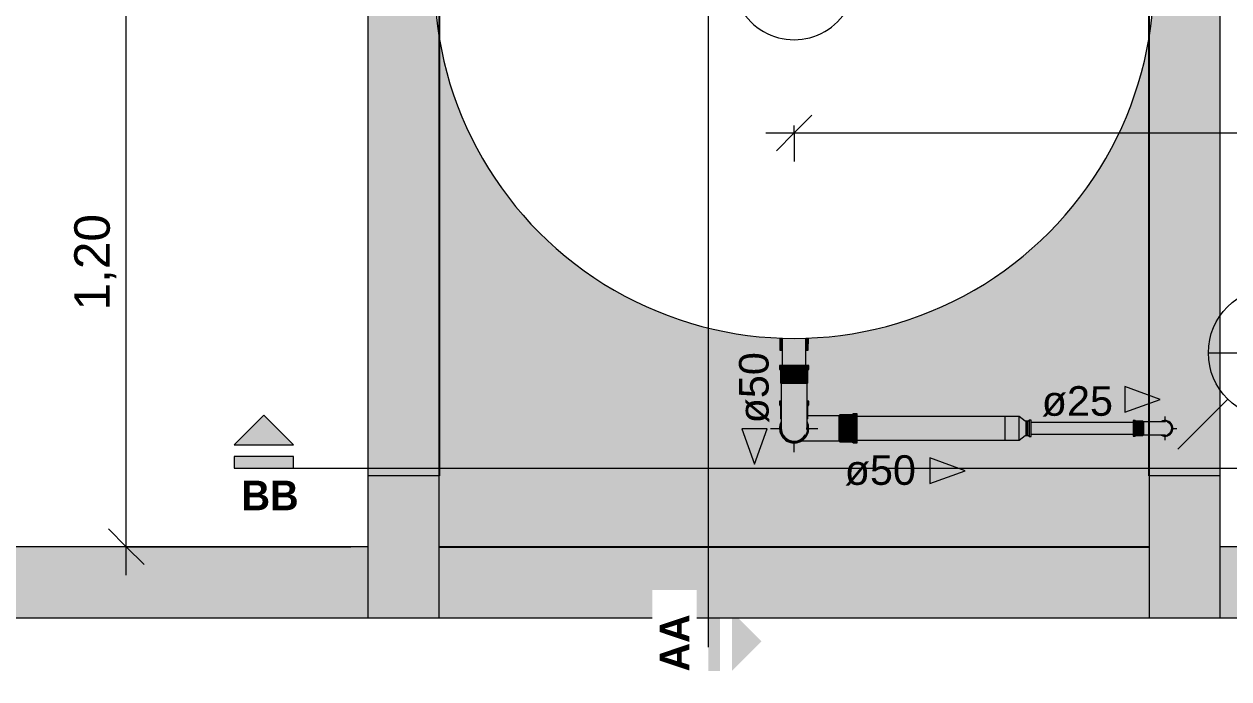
# Model space of a CAD drawing. Header units: metres. Extents: x 34 to 87, y -2.3 to 19.3.
# Drawn here: x 38.806 to 41.351, y -0.129 to 1.254 of the extents above; entities that cross this region are included whole.
import ezdxf

# ---------------------------------------------------------------- set-up
doc = ezdxf.new("R2010")
doc.units = ezdxf.units.M
for name, color, linetype, lineweight in [('A-ANNO-DIMS', 7, 'Continuous', 5), ('A-ANNO-DIMS-25', 7, 'Continuous', 5), ('A-ANNO-NOTE', 7, 'Continuous', 5), ('A-COLS', 7, 'Continuous', 5), ('G-ANNO-SYMB', 7, 'Continuous', 5), ('G-ANNO-TEXT', 7, 'Continuous', 5), ('P-PIPE', 7, 'Continuous', 5), ('P-PIPE-CNTR', 7, 'Continuous', 5), ('P-PIPE-IDEN', 7, 'Continuous', 5), ('P-SANR-FIXT', 7, 'Continuous', 5), ('S-BEAM', 7, 'Continuous', 5)]:
    doc.layers.add(name, color=color, linetype=linetype, lineweight=lineweight)
doc.layers.add('A-FLOR', color=7, linetype='Continuous', lineweight=9, true_color=0x007f00)
doc.styles.add('Arial', font='arial.ttf', dxfattribs={"height": 0.0625})
doc.styles.add('Arial_1', font='arial.ttf', dxfattribs={"height": 0.075})
doc.styles.add('Century Gothic_B', font='GOTHICB.TTF', dxfattribs={"height": 0.0625})
doc.dimstyles.new('Diagonal_-_2_mm_Arial_-_PRETO', dxfattribs={"dimscale": 0.3048, "dimtxt": 0.076519, "dimasz": 0.246063, "dimexe": 0.19685, "dimexo": 0.123031, "dimgap": 0.04101, "dimtad": 1, "dimrnd": 0.01, "dimzin": 0, "dimdsep": 46, "dimtxsty": 'Arial_1', "dimblk1": 'OBLIQUE', "dimblk2": 'OBLIQUE', "dimsah": 1, "dimcen": 0.09, "dimdle": 0.19685, "dimazin": 0, "dimtfac": 1, "dimtdec": 4, "dimtix": 1, "dimtmove": 0, "dimatfit": 3, "dimfxl": 1, "dimtvp": 1, "dimtolj": 1, "dimtzin": 0, "dimarcsym": 2})

# ---------------------------------------------------------------- blocks, each defined once
blk = doc.blocks.new('IFC_ifc-1-COBERTA 1')
at = {"layer": 'A-COLS', "true_color": 0x7f7f7f}
for points in [[(39.6826, 0), (39.6826, 0.3), (39.5326, 0.3), (39.5326, 0)], [(41.3326, 0), (41.3326, 0.3), (41.1826, 0.3), (41.1826, 0)]]:
    blk.add_hatch(color=8, dxfattribs=at).paths.add_polyline_path(points)
at = {"layer": 'A-FLOR', "true_color": 0x5d5d5d}
h = blk.add_hatch(color=251, dxfattribs=at)
h.paths.add_polyline_path([(39.6826, 0.15), (41.1826, 0.15), (41.1826, 0.386), (41.17, 0.386), (41.1691, 0.3851), (41.1541, 0.3851), (41.1527, 0.3838), (41.1487, 0.3838), (41.1487, 0.3875), (40.9331, 0.3874), (40.9331, 0.3829), (40.9291, 0.3829), (40.9271, 0.3849), (40.9207, 0.3849), (40.9078, 0.3748), (40.5655, 0.375), (40.5655, 0.3693), (40.558, 0.3697), (40.555, 0.3718), (40.5291, 0.3718), (40.5273, 0.3733), (40.4741, 0.3729), (40.4468, 0.3729), (40.4406, 0.3703), (40.4326, 0.3693), (40.4247, 0.3703), (40.4167, 0.3738), (40.4104, 0.3789), (40.4059, 0.3847), (40.4029, 0.392), (40.4019, 0.4), (40.4019, 0.4), (40.4031, 0.4085), (40.4055, 0.4142), (40.4055, 0.4193), (40.4044, 0.421), (40.4042, 0.4472), (40.4023, 0.4499), (40.4019, 0.4574), (40.4055, 0.4574), (40.4057, 0.495), (40.4044, 0.4964), (40.4042, 0.5227), (40.4023, 0.5253), (40.4019, 0.5328), (40.4076, 0.5328), (40.4076, 0.5651), (40.4027, 0.5651), (40.402, 0.591), (40.3849, 0.5915), (40.3374, 0.596), (40.2902, 0.6035), (40.2436, 0.6139), (40.1978, 0.6272), (40.1528, 0.6434), (40.109, 0.6623), (40.0665, 0.684), (40.0254, 0.7083), (39.9859, 0.7352), (39.9482, 0.7644), (39.9124, 0.796), (39.8786, 0.8297), (39.847, 0.8656), (39.8178, 0.9033), (39.7909, 0.9428), (39.7666, 0.9839), (39.745, 1.0264), (39.726, 1.0702), (39.7098, 1.1151), (39.6965, 1.161), (39.6861, 1.2076), (39.6826, 1.2295), (39.6826, 0.3)])
h.paths.add_polyline_path([(40.9495, 0.4125), (41.1487, 0.4128), (41.1487, 0.4165), (41.153, 0.4159), (41.1541, 0.4149), (41.1691, 0.4149), (41.1702, 0.4138), (41.1826, 0.414), (41.1826, 1.2295), (41.1792, 1.2076), (41.1687, 1.161), (41.1554, 1.1151), (41.1392, 1.0702), (41.1203, 1.0264), (41.0986, 0.9839), (41.0739, 0.9421), (41.0475, 0.9033), (41.0182, 0.8656), (40.9866, 0.8297), (40.9529, 0.796), (40.9171, 0.7644), (40.8758, 0.7327), (40.8398, 0.7083), (40.7987, 0.684), (40.7562, 0.6623), (40.7124, 0.6434), (40.6675, 0.6272), (40.6216, 0.6139), (40.575, 0.6035), (40.5279, 0.596), (40.4803, 0.5915), (40.463, 0.591), (40.4625, 0.5651), (40.4576, 0.5651), (40.4576, 0.5328), (40.4634, 0.5328), (40.4629, 0.5253), (40.4608, 0.5223), (40.4608, 0.4964), (40.4594, 0.4947), (40.4598, 0.4574), (40.4634, 0.4574), (40.4629, 0.4499), (40.4608, 0.4469), (40.4609, 0.4269), (40.4648, 0.4269), (40.4886, 0.4271), (40.5276, 0.427), (40.5291, 0.4282), (40.5553, 0.4285), (40.558, 0.4303), (40.5655, 0.4308), (40.5655, 0.425), (40.908, 0.425), (40.9207, 0.4151), (40.9271, 0.4151), (40.9291, 0.4171), (40.9331, 0.4171), (40.9331, 0.4125)])
h.paths.add_polyline_path([(41.1826, 1.4705), (41.1826, 3.32), (40.4576, 3.32), (40.4576, 2.1202), (40.4625, 2.1202), (40.4628, 2.1091), (40.4803, 2.1085), (40.5279, 2.104), (40.5764, 2.0962), (40.6216, 2.0861), (40.6675, 2.0728), (40.7124, 2.0566), (40.7562, 2.0377), (40.7987, 2.016), (40.8398, 1.9917), (40.8793, 1.9648), (40.9171, 1.9356), (40.9529, 1.904), (40.9866, 1.8703), (41.0182, 1.8344), (41.0475, 1.7967), (41.0743, 1.7572), (41.0986, 1.7161), (41.1203, 1.6736), (41.1392, 1.6298), (41.1554, 1.5849), (41.1687, 1.539), (41.1792, 1.4924)])
h.paths.add_polyline_path([(39.6826, 1.4705), (39.6861, 1.4924), (39.6965, 1.539), (39.7098, 1.5849), (39.726, 1.6298), (39.745, 1.6736), (39.7666, 1.7161), (39.7909, 1.7572), (39.8178, 1.7967), (39.847, 1.8344), (39.8786, 1.8703), (39.9124, 1.904), (39.9482, 1.9356), (39.9859, 1.9648), (40.0254, 1.9917), (40.0665, 2.016), (40.109, 2.0377), (40.1528, 2.0566), (40.1978, 2.0728), (40.2448, 2.0864), (40.2902, 2.0965), (40.3374, 2.104), (40.3849, 2.1085), (40.4025, 2.1091), (40.4027, 2.1202), (40.4076, 2.1202), (40.4076, 3.32), (39.6826, 3.32), (39.6826, 1.4789)])
at = {"layer": 'S-BEAM', "true_color": 0x767657}
h = blk.add_hatch(color=47, dxfattribs=at)
h.paths.add_polyline_path([(39.5326, 0.3), (39.6826, 0.3), (39.6826, 1.2295), (39.6786, 1.2547), (39.6741, 1.3022), (39.6734, 1.325), (39.5326, 1.3248), (39.5326, 0.373)])
h.paths.add_polyline_path([(39.6734, 1.375), (39.6741, 1.3978), (39.6786, 1.4453), (39.6826, 1.4705), (39.6826, 3.17), (39.5326, 3.17), (39.5326, 1.375), (39.6726, 1.375)])
h = blk.add_hatch(color=47, dxfattribs=at)
h.paths.add_polyline_path([(41.3326, 0.3), (41.3326, 1.3375), (41.1922, 1.3375), (41.1911, 1.3022), (41.1866, 1.2547), (41.1826, 1.2295), (41.1826, 0.414), (41.2086, 0.4145), (41.2137, 0.4162), (41.2194, 0.4161), (41.225, 0.4138), (41.229, 0.4102), (41.2317, 0.4052), (41.2326, 0.4), (41.2313, 0.3938), (41.2282, 0.3889), (41.2237, 0.3855), (41.2183, 0.3838), (41.2128, 0.3839), (41.2064, 0.386), (41.1826, 0.386), (41.1826, 0.3)])
h.paths.add_polyline_path([(41.1944, 1.3625), (41.3326, 1.3628), (41.3326, 3.17), (41.1826, 3.17), (41.1826, 1.4705), (41.1866, 1.4453), (41.1911, 1.3978), (41.1922, 1.3625), (41.1926, 1.3625)])
for points in [[(39.0841, 0), (39.5326, 0), (39.5326, 0.15), (34.1826, 0.15), (34.1826, 0)], [(41.0739, 0), (41.1826, 0), (41.1826, 0.15), (39.6826, 0.15), (39.6826, 0), (40.4106, 0)], [(41.3326, 0), (43.9326, 0), (43.9326, 0.15), (41.3326, 0.15)]]:
    blk.add_hatch(color=47, dxfattribs=at).paths.add_polyline_path(points)
at = {"layer": 'A-COLS', "color": 253, "lineweight": 18, "true_color": 0xaaaaaa}
for p, q in [((39.5326, 0.3), (39.5326, 0)), ((39.6826, 0.3), (39.5326, 0.3)), ((39.6826, 0), (39.6826, 0.3)), ((41.3326, 0.3), (41.1826, 0.3)), ((41.1826, 0.3), (41.1826, 0)), ((41.3326, 0), (41.3326, 0.3)), ((39.5326, 0), (39.6826, 0)), ((41.1826, 0), (41.3326, 0))]:
    blk.add_line(p, q, dxfattribs=at)
at = {"layer": 'A-FLOR', "color": 9, "lineweight": 25, "true_color": 0xaad4aa}
for p, q in [((39.6826, 3.17), (39.6826, 0.3)), ((41.1826, 0.3), (41.1826, 3.17)), ((39.6826, 0.15), (41.1826, 0.15))]:
    blk.add_line(p, q, dxfattribs=at)
at = {"layer": 'S-BEAM', "color": 253, "lineweight": 18, "true_color": 0xaaaaaa}
for p, q in [((39.5326, 3.17), (39.5326, 0.3)), ((39.6826, 0.3), (39.6826, 3.17)), ((41.1826, 3.17), (41.1826, 0.3)), ((41.3326, 0.3), (41.3326, 3.17)), ((39.5326, 0.15), (34.1826, 0.15)), ((41.1826, 0.15), (39.6826, 0.15)), ((43.9326, 0.15), (41.3326, 0.15)), ((34.1826, 0), (39.5326, 0)), ((39.6826, 0), (41.1826, 0)), ((41.3326, 0), (43.9326, 0))]:
    blk.add_line(p, q, dxfattribs=at)
blk = doc.blocks.new('Caixa d_água de polietileno 1000 a 5000 Litros - Fortlev - 1000 L-3700675-COBERTA 1')
at = {"layer": 'P-SANR-FIXT', "color": 8, "true_color": 0x808080}
for radius, start, end in [(0.76, 360, 180), (0.1293, 360, 180), (0.1293, 180, 360), (0.76, 180, 360)]:
    blk.add_arc((0, 0), radius, start, end, dxfattribs=at)
blk = doc.blocks.new('AF_Soldavel_Curva 45_90 - Standard-3631512-COBERTA 1')
at = {"layer": 'P-PIPE', "true_color": 0x69503c}
for points in [[(41.1527, 0.4), (41.1527, 0.4162), (41.1487, 0.4162), (41.1487, 0.4)], [(41.1541, 0.4), (41.1539, 0.4151), (41.1527, 0.4162), (41.1527, 0.4)], [(41.1568, 0.4), (41.1691, 0.4), (41.1691, 0.4149), (41.1541, 0.4149), (41.1541, 0.4)], [(41.1702, 0.4), (41.17, 0.414), (41.1691, 0.4149), (41.1691, 0.4)], [(41.2162, 0.4), (41.2302, 0.4), (41.229, 0.4053), (41.2266, 0.4093), (41.2226, 0.4123), (41.2186, 0.4138), (41.2129, 0.414), (41.1762, 0.4139), (41.1702, 0.4138), (41.1702, 0.4), (41.2126, 0.4)], [(41.2326, 0.4), (41.2316, 0.4056), (41.2282, 0.4111), (41.2237, 0.4145), (41.2183, 0.4162), (41.2128, 0.4161), (41.2076, 0.414), (41.2114, 0.4141), (41.2137, 0.4149), (41.2193, 0.4146), (41.2238, 0.413), (41.2281, 0.409), (41.2304, 0.4048), (41.2312, 0.4)], [(41.2312, 0.4), (41.2303, 0.4052), (41.2273, 0.41), (41.2231, 0.4133), (41.2186, 0.4149), (41.2129, 0.4146), (41.2113, 0.414), (41.2187, 0.4138), (41.2237, 0.4117), (41.227, 0.4088), (41.2293, 0.4048), (41.2302, 0.4), (41.2308, 0.4)], [(41.1487, 0.3835), (41.1527, 0.3838), (41.1527, 0.4), (41.1487, 0.4), (41.1487, 0.3838)], [(41.1527, 0.3838), (41.1541, 0.3851), (41.1541, 0.4), (41.1527, 0.4), (41.1527, 0.3841)], [(41.1691, 0.3851), (41.1691, 0.4), (41.1541, 0.4), (41.1541, 0.3851), (41.1568, 0.3851)], [(41.1691, 0.3851), (41.1702, 0.3862), (41.1702, 0.4), (41.1691, 0.4), (41.1691, 0.386)], [(41.2055, 0.386), (41.2187, 0.3862), (41.224, 0.3886), (41.227, 0.3912), (41.2294, 0.3955), (41.2302, 0.4), (41.1702, 0.3998), (41.1702, 0.3862), (41.2053, 0.386)], [(41.2133, 0.3838), (41.2194, 0.3839), (41.225, 0.3862), (41.229, 0.3898), (41.2316, 0.3944), (41.2326, 0.4), (41.2312, 0.4), (41.2302, 0.3946), (41.2273, 0.39), (41.2231, 0.3867), (41.2186, 0.3851), (41.2129, 0.3854), (41.2105, 0.386), (41.2079, 0.3857), (41.2129, 0.3839)], [(41.2187, 0.3851), (41.2237, 0.3869), (41.2281, 0.391), (41.2304, 0.3955), (41.2312, 0.4), (41.2302, 0.4), (41.229, 0.3947), (41.2266, 0.3907), (41.2226, 0.3877), (41.2186, 0.3862), (41.2129, 0.386), (41.2113, 0.3859), (41.2137, 0.3851), (41.2186, 0.3851)]]:
    blk.add_hatch(color=27, dxfattribs=at).paths.add_polyline_path(points)
at = {"layer": 'P-PIPE'}
for p, q in [((41.1527, 0.4165), (41.1487, 0.4165)), ((41.1487, 0.4165), (41.1487, 0.4)), ((41.1541, 0.4151), (41.1527, 0.4165)), ((41.1527, 0.4165), (41.1527, 0.4)), ((41.1691, 0.4151), (41.1541, 0.4151)), ((41.1541, 0.4151), (41.1541, 0.4)), ((41.1702, 0.414), (41.1691, 0.4151)), ((41.1691, 0.4151), (41.1691, 0.4)), ((41.1702, 0.414), (41.1702, 0.4)), ((41.1487, 0.4), (41.1487, 0.3835)), ((41.1487, 0.3835), (41.1527, 0.3835)), ((41.1527, 0.4), (41.1527, 0.3835)), ((41.1527, 0.3835), (41.1541, 0.3849)), ((41.1541, 0.4), (41.1541, 0.3849)), ((41.1541, 0.3849), (41.1691, 0.3849)), ((41.1691, 0.4), (41.1691, 0.3849)), ((41.1691, 0.3849), (41.1702, 0.386)), ((41.1702, 0.4), (41.1702, 0.386))]:
    blk.add_line(p, q, dxfattribs=at)
at = {"layer": 'P-PIPE', "flags": 128}
for points in [[(41.2161, 0.414), (41.2142, 0.414), (41.2084, 0.414), (41.1994, 0.414), (41.1879, 0.414), (41.1749, 0.414), (41.1702, 0.414)], [(41.1702, 0.386), (41.1835, 0.386), (41.1956, 0.386), (41.2056, 0.386), (41.2126, 0.386), (41.2159, 0.386), (41.2161, 0.386)]]:
    blk.add_lwpolyline(points, dxfattribs=at)
at = {"layer": 'P-PIPE'}
for radius, start, end in [(0.0165, 0, 121.3885), (0.0165, 101.9728, 121.4586), (0.0151, 0, 109.4082), (0.0165, 83.3047, 96.6826), (0.014, 86.9627, 92.31), (0.0165, 41.9697, 78.018), (0.014, 360, 70), (0.0165, 23.3004, 36.6783), (0.0165, 238.6115, 360), (0.0165, 238.5414, 258.0272), (0.0151, 250.5918, 0), (0.0165, 263.3174, 276.6953), (0.014, 267.69, 273.0373), (0.0165, 281.982, 318.0303), (0.014, 290, 340), (0.0165, 323.3217, 336.6996), (0.014, 341.1397, 360), (0.0165, 0, 18.0137), (0.0165, 341.9863, 0)]:
    blk.add_arc((41.2161, 0.4), radius, start, end, dxfattribs=at)
blk = doc.blocks.new('AF_Soldavel_Curva 45_90 - Standard-3705015-COBERTA 1')
at = {"layer": 'P-PIPE', "true_color": 0x69503c}
for points in [[(40.4634, 0.4), (40.5274, 0.4003), (40.5274, 0.4267), (40.4881, 0.4271), (40.4609, 0.4268), (40.4609, 0.421), (40.4597, 0.4187), (40.4599, 0.4138), (40.4624, 0.4073), (40.4634, 0.4011)], [(40.5291, 0.4), (40.5291, 0.4282), (40.5274, 0.4265), (40.5274, 0.4)], [(40.535, 0.4), (40.555, 0.4), (40.555, 0.4282), (40.5291, 0.4282), (40.5291, 0.4)], [(40.555, 0.4), (40.558, 0.4), (40.558, 0.4303), (40.555, 0.4282), (40.555, 0.4044)], [(40.5655, 0.4), (40.5655, 0.4308), (40.558, 0.4303), (40.558, 0.4)], [(40.4494, 0.3729), (40.467, 0.3729), (40.5159, 0.3731), (40.5274, 0.3735), (40.5274, 0.4), (40.4634, 0.4), (40.4634, 0.4), (40.4623, 0.392), (40.4589, 0.3841), (40.4535, 0.3776), (40.4471, 0.373), (40.4468, 0.3729), (40.448, 0.3729)], [(40.5291, 0.3718), (40.5291, 0.4), (40.5274, 0.4), (40.5276, 0.373), (40.5278, 0.3729)], [(40.555, 0.3718), (40.555, 0.4), (40.5291, 0.4), (40.5291, 0.3718)], [(40.558, 0.3697), (40.558, 0.4), (40.555, 0.4), (40.555, 0.3718), (40.5553, 0.3715)], [(40.5655, 0.3693), (40.5655, 0.4), (40.558, 0.4), (40.558, 0.3697)]]:
    blk.add_hatch(color=27, dxfattribs=at).paths.add_polyline_path(points)
at = {"layer": 'P-PIPE'}
for p, q in [((40.5291, 0.4287), (40.5274, 0.4271)), ((40.5274, 0.4), (40.5274, 0.4271)), ((40.555, 0.4287), (40.5291, 0.4287)), ((40.5291, 0.4), (40.5291, 0.4287)), ((40.558, 0.4308), (40.555, 0.4287)), ((40.555, 0.4), (40.555, 0.4287)), ((40.5655, 0.4308), (40.558, 0.4308)), ((40.558, 0.4), (40.558, 0.4308)), ((40.5655, 0.4), (40.5655, 0.4308)), ((40.5274, 0.3729), (40.5274, 0.4)), ((40.5291, 0.3714), (40.5291, 0.4)), ((40.555, 0.3714), (40.555, 0.4)), ((40.558, 0.3693), (40.558, 0.4)), ((40.5655, 0.3693), (40.5655, 0.4)), ((40.5274, 0.3729), (40.5291, 0.3714)), ((40.5291, 0.3714), (40.555, 0.3714)), ((40.555, 0.3714), (40.558, 0.3693)), ((40.558, 0.3693), (40.5655, 0.3693))]:
    blk.add_line(p, q, dxfattribs=at)
at = {"layer": 'P-PIPE', "flags": 128}
for points in [[(40.4609, 0.4271), (40.4625, 0.4271), (40.4779, 0.4271), (40.4953, 0.4271), (40.5141, 0.4271), (40.5274, 0.4271)], [(40.5274, 0.3729), (40.5081, 0.3729), (40.4897, 0.3729), (40.4729, 0.3729), (40.4583, 0.3729), (40.4467, 0.3729)]]:
    blk.add_lwpolyline(points, dxfattribs=at)
at = {"layer": 'P-PIPE'}
for radius, start, end in [(0.0307, 156.6451, 162.0219), (0.0308, 17.9768, 23.3542), (0.0308, 197.9781, 203.3549), (0.0308, 336.6458, 342.0232), (0.0308, 216.6463, 222.0248), (0.0307, 257.9785, 263.3547), (0.0308, 276.6461, 282.024), (0.0308, 317.9777, 323.3544)]:
    blk.add_arc((40.4326, 0.4), radius, start, end, dxfattribs=at)
blk = doc.blocks.new('AF_Soldavel_Curva 45_90 - Standard-V5-COBERTA 1')
at = {"layer": 'P-PIPE', "true_color": 0x69503c}
for points in [[(40.4142, 0.5253), (40.4326, 0.5253), (40.4326, 0.5328), (40.4019, 0.5328), (40.4023, 0.5253), (40.4129, 0.5253)], [(40.4326, 0.5223), (40.4326, 0.5253), (40.4023, 0.5253), (40.4044, 0.5223), (40.4294, 0.5223)], [(40.4201, 0.4964), (40.4326, 0.4964), (40.4326, 0.5223), (40.4044, 0.5223), (40.4044, 0.4964), (40.4185, 0.4964)], [(40.4326, 0.5253), (40.4629, 0.5253), (40.4634, 0.5328), (40.4326, 0.5328), (40.4326, 0.5304)], [(40.4326, 0.5223), (40.4608, 0.5223), (40.4629, 0.5253), (40.4326, 0.5253)], [(40.451, 0.4964), (40.4608, 0.4964), (40.4608, 0.5223), (40.4326, 0.5223), (40.4326, 0.4964), (40.4503, 0.4964)], [(40.4325, 0.4947), (40.4326, 0.4947), (40.4326, 0.4964), (40.4044, 0.4964), (40.4061, 0.4947), (40.4287, 0.4947)], [(40.4326, 0.3729), (40.4325, 0.4947), (40.4059, 0.4947), (40.4055, 0.4593), (40.4055, 0.4009), (40.4059, 0.3971), (40.4061, 0.3947), (40.4095, 0.386), (40.4159, 0.3788), (40.4233, 0.3745), (40.4318, 0.373)], [(40.4568, 0.4947), (40.4594, 0.4948), (40.4608, 0.4964), (40.4326, 0.4964), (40.4326, 0.4947), (40.4568, 0.4947)], [(40.4326, 0.3729), (40.4424, 0.3748), (40.4504, 0.3796), (40.4561, 0.3864), (40.4594, 0.3955), (40.4597, 0.4013), (40.4596, 0.422), (40.4595, 0.4333), (40.4598, 0.4574), (40.4594, 0.4947), (40.4326, 0.4947), (40.4326, 0.373)], [(40.4326, 0.3693), (40.4326, 0.3714), (40.4228, 0.3731), (40.414, 0.3783), (40.4075, 0.3864), (40.4044, 0.3955), (40.4047, 0.4057), (40.4055, 0.4081), (40.4055, 0.414), (40.4023, 0.405), (40.4023, 0.3947), (40.406, 0.3846), (40.4129, 0.3764), (40.4221, 0.3711), (40.428, 0.3701)], [(40.4326, 0.3714), (40.4326, 0.3729), (40.4227, 0.3749), (40.4149, 0.3795), (40.4091, 0.3864), (40.4059, 0.3958), (40.4056, 0.4003), (40.4055, 0.4021), (40.4053, 0.4073), (40.4044, 0.4047), (40.4045, 0.3947), (40.4079, 0.3856), (40.4142, 0.3781), (40.4233, 0.373), (40.4279, 0.3722)], [(40.4326, 0.3693), (40.4431, 0.3711), (40.4524, 0.3764), (40.4592, 0.3846), (40.4629, 0.3955), (40.4629, 0.4053), (40.4598, 0.414), (40.46, 0.4073), (40.4608, 0.4047), (40.4607, 0.3947), (40.4574, 0.3857), (40.451, 0.3781), (40.4419, 0.373), (40.4326, 0.3714), (40.4326, 0.3703)], [(40.4326, 0.3714), (40.4424, 0.3731), (40.4513, 0.3783), (40.4577, 0.3865), (40.4608, 0.3955), (40.4607, 0.4053), (40.4597, 0.4073), (40.4595, 0.3967), (40.4591, 0.3945), (40.4558, 0.386), (40.4494, 0.3788), (40.4419, 0.3745), (40.4326, 0.3729), (40.4326, 0.3722)]]:
    blk.add_hatch(color=27, dxfattribs=at).paths.add_polyline_path(points)
at = {"layer": 'P-PIPE'}
for p, q in [((40.4019, 0.5328), (40.4019, 0.5253)), ((40.4326, 0.5328), (40.4019, 0.5328)), ((40.4019, 0.5253), (40.404, 0.5223)), ((40.4326, 0.5253), (40.4019, 0.5253)), ((40.404, 0.5223), (40.404, 0.4964)), ((40.4326, 0.5223), (40.404, 0.5223)), ((40.4634, 0.5328), (40.4326, 0.5328)), ((40.4634, 0.5253), (40.4326, 0.5253)), ((40.4613, 0.5223), (40.4326, 0.5223)), ((40.4613, 0.5223), (40.4634, 0.5253)), ((40.4613, 0.4964), (40.4613, 0.5223)), ((40.4634, 0.5253), (40.4634, 0.5328)), ((40.404, 0.4964), (40.4055, 0.4947)), ((40.4326, 0.4964), (40.404, 0.4964)), ((40.4326, 0.4947), (40.4055, 0.4947)), ((40.4613, 0.4964), (40.4326, 0.4964)), ((40.4598, 0.4947), (40.4326, 0.4947)), ((40.4598, 0.4947), (40.4613, 0.4964))]:
    blk.add_line(p, q, dxfattribs=at)
at = {"layer": 'P-PIPE', "flags": 128}
for points in [[(40.4055, 0.4947), (40.4055, 0.4755), (40.4055, 0.4571), (40.4055, 0.4402), (40.4055, 0.4256), (40.4055, 0.4139), (40.4055, 0.4056), (40.4055, 0.4009), (40.4055, 0.4)], [(40.4598, 0.4), (40.4598, 0.402), (40.4598, 0.4078), (40.4598, 0.4172), (40.4598, 0.4299), (40.4598, 0.4453), (40.4598, 0.4627), (40.4598, 0.4815), (40.4598, 0.4947)]]:
    blk.add_lwpolyline(points, dxfattribs=at)
at = {"layer": 'P-PIPE'}
for radius, start, end in [(0.0308, 152.6621, 270), (0.0287, 163.3874, 270), (0.0308, 270, 27.1801), (0.0286, 270, 16.3804), (0.0272, 178.1902, 270), (0.0271, 270, 330), (0.0271, 354.6987, 1.7998)]:
    blk.add_arc((40.4326, 0.4), radius, start, end, dxfattribs=at)
blk = doc.blocks.new('AF_Registro Esfera VS Compacto - Soldável - 50 mm-3437326-COBERTA 1')
at = {"layer": 'P-PIPE', "true_color": 0x69503c}
for points in [[(-0.0599, 0.0299), (-0.0599, 0.025), (-0.0342, 0.0251), (-0.034, 0.0304), (-0.0351, 0.0304)], [(-0.0599, -0.0296), (-0.0599, -0.0299), (-0.0341, -0.0301), (-0.0342, -0.025), (-0.0599, -0.025), (-0.0599, -0.0289)]]:
    blk.add_hatch(color=27, dxfattribs=at).paths.add_polyline_path(points)
at = {"layer": 'P-PIPE'}
for p, q in [((-0.034, 0.0304), (-0.0599, 0.0299)), ((-0.0599, 0.0299), (-0.0599, 0.0251)), ((-0.0599, -0.0251), (-0.0599, -0.0299)), ((-0.0599, -0.0299), (-0.034, -0.0304))]:
    blk.add_line(p, q, dxfattribs=at)
blk = doc.blocks.new('Corte - Padrão-73672-COBERTA 1')
at = {"layer": 'G-ANNO-SYMB'}
for points in [[(-0.00251, 0.00198), (-0.00001, 0.00448), (0.00249, 0.00198)], [(0.00249, 0.001), (0.00249, 0), (-0.00251, 0), (-0.00251, 0.001)]]:
    blk.add_hatch(color=256, dxfattribs=at).paths.add_polyline_path(points)
for p, q in [((-0.00001, 0.00448), (-0.00251, 0.00198)), ((0.00249, 0.00198), (-0.00001, 0.00448)), ((-0.00251, 0.00198), (0.00249, 0.00198)), ((0.00249, 0.001), (-0.00251, 0.001)), ((-0.00251, 0.001), (-0.00251, 0)), ((0.00249, 0), (0.00249, 0.001)), ((-0.00251, 0), (0.00249, 0))]:
    blk.add_line(p, q, dxfattribs=at)
blk = doc.blocks.new('Corte - Padrão-73413-COBERTA 1')
at = {"layer": 'G-ANNO-SYMB'}
for points in [[(0.0005, 0.0045), (0.003, 0.002), (-0.002, 0.002)], [(-0.002, 0.001), (0.003, 0.001), (0.003, 0), (-0.002, 0)]]:
    blk.add_hatch(color=256, dxfattribs=at).paths.add_polyline_path(points)
blk = doc.blocks.new('Marcador de Tubulação Circular Century 2 - Sobe-874581-COBERTA 1')
at = {"layer": 'A-ANNO-NOTE'}
for p, q in [((0.01146, 0.00683), (0.00722, 0.00259)), ((0.01146, 0.00683), (0.00984, 0.00617)), ((0.00984, 0.00617), (0.0108, 0.00617)), ((0.0108, 0.00521), (0.01146, 0.00683)), ((0.0108, 0.00617), (0.0108, 0.00521)), ((-0.00221, -0.00127), (0.00879, -0.00127)), ((-0.00479, -0.00942), (-0.00056, -0.00519))]:
    blk.add_line(p, q, dxfattribs=at)
blk.add_circle((0.00329, -0.00127), 0.0055, dxfattribs=at)
blk = doc.blocks.new('Anotacao_Tuboseta - Fluxo 2-2612755-COBERTA 1')
at = {"layer": 'P-PIPE-IDEN'}
blk.add_hatch(color=256, dxfattribs=at).paths.add_polyline_path([(0, -0.00108), (-0.00297, 0), (0, 0.00108)])
for p, q in [((0, 0.00108), (-0.00297, 0)), ((0, -0.00108), (0, 0.00108)), ((-0.00297, 0), (0, -0.00108))]:
    blk.add_line(p, q, dxfattribs=at)
blk = doc.blocks.new('Anotacao_Tuboseta - Fluxo 1-2612753-COBERTA 1')
at = {"layer": 'P-PIPE-IDEN'}
blk.add_hatch(color=256, dxfattribs=at).paths.add_polyline_path([(0, -0.00108), (0, 0.00108), (0.00297, 0)])
for p, q in [((0.00297, 0), (0, 0.00108)), ((0, 0.00108), (0, -0.00108)), ((0, -0.00108), (0.00297, 0))]:
    blk.add_line(p, q, dxfattribs=at)
blk = doc.blocks.new('DIMBLOCK2-COBERTA 1')
at = {"layer": 'A-ANNO-DIMS-25', "lineweight": 20}
for p, q in [((39.0221, 1.35), (38.9846, 1.3875)), ((39.0221, 1.35), (39.0596, 1.3125)), ((39.0221, 0.15), (38.9846, 0.1875)), ((39.0221, 0.15), (39.0596, 0.1125))]:
    blk.add_line(p, q, dxfattribs=at)
at = {"layer": 'A-ANNO-DIMS-25'}
for p, q in [((39.0221, 1.35), (38.9621, 1.35)), ((39.0221, 0.09), (39.0221, 1.35)), ((39.0221, 1.35), (39.4069, 1.35)), ((39.0221, 0.15), (38.9621, 0.15)), ((39.0221, 0.15), (39.4962, 0.15))]:
    blk.add_line(p, q, dxfattribs=at)
at = {"layer": 'A-ANNO-DIMS-25', "color": 0, "insert": (38.9122, 0.6488), "char_height": 0.075, "width": 0.242979, "attachment_point": 1, "rotation": 90, "line_spacing_factor": 0.941778, "style": 'Arial_1'}
blk.add_mtext('1,20', dxfattribs=at)
blk = doc.blocks.new('_Oblique')
at = {"color": 0, "linetype": 'ByBlock', "lineweight": -2}
blk.add_line((-0.5, -0.5), (0.5, 0.5), dxfattribs=at)
blk = doc.blocks.new('DIMBLOCK5-COBERTA 1')
at = {"layer": 'A-ANNO-DIMS-25'}
for p, q in [((44.0991, 1.0239), (44.0991, 1.3125)), ((40.3726, 1.0239), (44.1591, 1.0239)), ((40.4326, 1.0239), (40.4326, 1.0394)), ((40.4326, 1.0239), (40.4326, 0.9639)), ((44.0991, 1.0239), (44.0991, 0.9639))]:
    blk.add_line(p, q, dxfattribs=at)
at = {"layer": 'A-ANNO-DIMS-25', "lineweight": 20}
for p, q in [((40.4326, 1.0239), (40.4701, 1.0614)), ((44.0991, 1.0239), (44.1366, 1.0614)), ((40.4326, 1.0239), (40.3951, 0.9864)), ((44.0991, 1.0239), (44.0616, 0.9864))]:
    blk.add_line(p, q, dxfattribs=at)
at = {"layer": 'A-ANNO-DIMS-25', "color": 0, "insert": (42.1646, 1.1338), "char_height": 0.075, "width": 0.242979, "attachment_point": 1, "line_spacing_factor": 0.941778, "style": 'Arial_1'}
blk.add_mtext('3,67', dxfattribs=at)

msp = doc.modelspace()

# ---------------------------------------------------------------- hatches: boundary and pattern name
at = {"layer": 'P-PIPE', "true_color": 0x00ffff}
for points in [[(40.4175, 0.5328), (40.4326, 0.5328), (40.4326, 0.59), (40.4076, 0.5908), (40.4079, 0.5328), (40.4172, 0.5328)], [(40.4529, 0.5328), (40.4576, 0.5328), (40.4574, 0.5908), (40.4326, 0.59), (40.4326, 0.5328), (40.4524, 0.5328)], [(40.8251, 0.4), (40.8773, 0.4), (40.8773, 0.425), (40.5655, 0.4248), (40.5655, 0.4), (40.7422, 0.4)], [(41.0739, 0.4), (41.1487, 0.4003), (41.1487, 0.4125), (40.9331, 0.4125), (40.9331, 0.4), (40.9909, 0.4)], [(40.5655, 0.375), (40.8773, 0.375), (40.8773, 0.4), (40.5655, 0.4), (40.5655, 0.3751)], [(40.9495, 0.3875), (41.1487, 0.3876), (41.1487, 0.4), (40.9331, 0.3998), (40.9331, 0.3875)]]:
    msp.add_hatch(color=4, dxfattribs=at).paths.add_polyline_path(points)
at = {"layer": 'P-PIPE', "true_color": 0x69503c}
for points in [[(40.4023, 0.4499), (40.4055, 0.4499), (40.4055, 0.4574), (40.4019, 0.4574)], [(40.4055, 0.4469), (40.4055, 0.4499), (40.4023, 0.4499), (40.4044, 0.4469), (40.4055, 0.4469)], [(40.4055, 0.421), (40.4055, 0.421), (40.4055, 0.4344), (40.4055, 0.4469), (40.4044, 0.4469), (40.4044, 0.421)], [(40.4597, 0.421), (40.4609, 0.421), (40.4608, 0.4469), (40.4597, 0.4469), (40.4596, 0.422)], [(40.4597, 0.4469), (40.4609, 0.447), (40.4629, 0.4499), (40.4597, 0.4499), (40.4597, 0.4474)], [(40.4608, 0.4499), (40.4629, 0.4499), (40.4634, 0.4574), (40.4598, 0.4574), (40.4598, 0.4499)], [(40.4055, 0.4193), (40.4055, 0.4193), (40.4055, 0.421), (40.4044, 0.421), (40.4055, 0.4193)], [(40.4598, 0.4193), (40.4609, 0.421), (40.4597, 0.421), (40.4598, 0.4193)], [(40.9078, 0.3748), (40.9078, 0.4252), (40.8773, 0.425), (40.8773, 0.3748)], [(40.9078, 0.3748), (40.9207, 0.3849), (40.9207, 0.4151), (40.9078, 0.425), (40.9078, 0.375)], [(40.9271, 0.3849), (40.9271, 0.4151), (40.9207, 0.4148), (40.9207, 0.3849)], [(40.9291, 0.3829), (40.9291, 0.4171), (40.9271, 0.4148), (40.9271, 0.3849), (40.9286, 0.3835)], [(40.93, 0.3829), (40.9331, 0.3829), (40.9331, 0.4171), (40.9291, 0.4171), (40.9291, 0.3829), (40.9296, 0.3829)]]:
    msp.add_hatch(color=27, dxfattribs=at).paths.add_polyline_path(points)
h = msp.add_hatch(color=27, dxfattribs=at)
h.paths.add_polyline_path([(40.4326, 0.3693), (40.4406, 0.3703), (40.4408, 0.3707), (40.4375, 0.3701)])
h.paths.add_polyline_path([(40.4326, 0.3693), (40.4232, 0.3709), (40.4247, 0.3703), (40.4277, 0.3699)])
h.paths.add_polyline_path([(40.4447, 0.372), (40.4485, 0.3738), (40.4499, 0.375), (40.4464, 0.373)])
h.paths.add_polyline_path([(40.4206, 0.372), (40.4151, 0.375), (40.4182, 0.373)])
h.paths.add_polyline_path([(40.4531, 0.3773), (40.4548, 0.3789), (40.4558, 0.3805), (40.4535, 0.3777)])
h.paths.add_polyline_path([(40.4122, 0.3773), (40.4094, 0.3801), (40.4111, 0.3781)])
h.paths.add_polyline_path([(40.406, 0.3846), (40.406, 0.3846), (40.4027, 0.3936), (40.4029, 0.392), (40.4056, 0.3857)])
h.paths.add_polyline_path([(40.4592, 0.3846), (40.4623, 0.392), (40.4621, 0.3924), (40.4592, 0.3846)])
h.paths.add_polyline_path([(40.4629, 0.3964), (40.4633, 0.4009), (40.4629, 0.4035), (40.4629, 0.3975)])
h.paths.add_polyline_path([(40.4023, 0.3964), (40.4023, 0.4035), (40.4019, 0.4), (40.4023, 0.3965)])
h.paths.add_polyline_path([(40.4625, 0.4064), (40.4623, 0.408), (40.4615, 0.4093), (40.4625, 0.4065)])
h.paths.add_polyline_path([(40.4027, 0.4064), (40.4035, 0.4094), (40.4029, 0.408)])

# ---------------------------------------------------------------- linework, layer by layer
at = {"layer": 'G-ANNO-SYMB'}
for p, q in [((40.2511, 5.1382), (40.2511, -0.0622)), ((39.313, 0.3156), (44.299, 0.3156))]:
    msp.add_line(p, q, dxfattribs=at)
at = {"layer": 'P-PIPE'}
for p, q in [((40.4076, 0.5908), (40.4076, 0.5328)), ((40.4576, 0.5328), (40.4576, 0.5908)), ((40.4019, 0.4574), (40.4019, 0.4499)), ((40.4054, 0.4574), (40.4019, 0.4574)), ((40.4019, 0.4499), (40.404, 0.4469)), ((40.404, 0.4469), (40.404, 0.421)), ((40.4634, 0.4574), (40.4599, 0.4574)), ((40.4613, 0.4469), (40.4634, 0.4499)), ((40.4613, 0.421), (40.4613, 0.4469)), ((40.4634, 0.4499), (40.4634, 0.4574)), ((40.404, 0.421), (40.4055, 0.4193)), ((40.4598, 0.4193), (40.4613, 0.421)), ((40.8773, 0.425), (40.5655, 0.425)), ((40.9078, 0.4252), (40.8773, 0.4252)), ((40.8773, 0.4252), (40.8773, 0.3748)), ((40.9207, 0.4151), (40.9078, 0.4252)), ((40.9078, 0.3748), (40.9078, 0.4252)), ((40.9271, 0.4151), (40.9207, 0.4151)), ((40.9291, 0.4171), (40.9271, 0.4151)), ((40.9331, 0.4171), (40.9291, 0.4171)), ((40.9291, 0.4171), (40.9291, 0.3829)), ((40.9331, 0.3829), (40.9331, 0.4171)), ((41.1487, 0.4125), (40.9331, 0.4125)), ((40.9078, 0.3748), (40.9207, 0.3849)), ((40.9207, 0.3849), (40.9271, 0.3849)), ((40.9271, 0.3849), (40.9291, 0.3829)), ((40.9291, 0.3829), (40.9331, 0.3829)), ((40.9331, 0.3875), (41.1487, 0.3875)), ((40.5655, 0.375), (40.8773, 0.375)), ((40.8773, 0.3748), (40.9078, 0.3748))]:
    msp.add_line(p, q, dxfattribs=at)
for radius, start, end in [(0.0308, 152.384, 168.025), (0.0308, 11.975, 27.4803), (0.0307, 173.3147, 186.6915), (0.0308, 191.9794, 228.0265), (0.0307, 311.9735, 348.0206), (0.0307, 353.3085, 6.6853), (0.0308, 233.3167, 246.6935), (0.0307, 251.9815, 270), (0.0307, 270, 288.0185), (0.0307, 293.3065, 306.6833)]:
    msp.add_arc((40.4326, 0.4), radius, start, end, dxfattribs=at)
at = {"layer": 'P-PIPE-CNTR'}
for p, q in [((41.2161, 0.4149), (41.2161, 0.425)), ((40.3826, 0.4), (40.4044, 0.4)), ((40.3826, 0.4), (40.4019, 0.4)), ((40.4608, 0.4), (40.4826, 0.4)), ((40.4634, 0.4), (40.4826, 0.4)), ((41.2161, 0.375), (41.2161, 0.3851)), ((41.2312, 0.4), (41.2411, 0.4)), ((40.4326, 0.35), (40.4326, 0.3714)), ((40.4326, 0.35), (40.4326, 0.3693))]:
    msp.add_line(p, q, dxfattribs=at)

# ---------------------------------------------------------------- block references
at = {"lineweight": 5}
msp.add_blockref('IFC_ifc-1-COBERTA 1', (0, 0), dxfattribs=at)
at = {"layer": 'A-ANNO-NOTE', "xscale": 25, "yscale": 25, "zscale": 25}
msp.add_blockref('Marcador de Tubulação Circular Century 2 - Sobe-874581-COBERTA 1', (41.3628, 0.5914), dxfattribs=at)
at = {"layer": 'G-ANNO-SYMB', "xscale": 24.99999999999999, "yscale": 24.99999999999999, "zscale": 24.99999999999999}
msp.add_blockref('Corte - Padrão-73672-COBERTA 1', (39.313, 0.3156), dxfattribs=at)
at = {"layer": 'G-ANNO-SYMB', "extrusion": (0, 0, -1), "xscale": 24.99999999999999, "yscale": 24.99999999999999, "zscale": 24.99999999999999, "rotation": 90.00000000000053}
msp.add_blockref('Corte - Padrão-73413-COBERTA 1', (-40.2511, -0.0622), dxfattribs=at)
at = {"layer": 'P-PIPE', "rotation": 90}
msp.add_blockref('AF_Registro Esfera VS Compacto - Soldável - 50 mm-3437326-COBERTA 1', (40.4326, 0.625), dxfattribs=at)
at = {"layer": 'P-PIPE'}
for name in ['AF_Soldavel_Curva 45_90 - Standard-V5-COBERTA 1', 'AF_Soldavel_Curva 45_90 - Standard-3705015-COBERTA 1', 'AF_Soldavel_Curva 45_90 - Standard-3631512-COBERTA 1']:
    msp.add_blockref(name, (0, 0), dxfattribs=at)
at = {"layer": 'P-PIPE-IDEN', "xscale": 24.99999999999999, "yscale": 24.99999999999999, "zscale": 24.99999999999999}
for p in [(41.1314, 0.4611), (40.7195, 0.3105)]:
    msp.add_blockref('Anotacao_Tuboseta - Fluxo 1-2612753-COBERTA 1', p, dxfattribs=at)
at = {"layer": 'P-PIPE-IDEN', "xscale": 24.99999999999999, "yscale": 24.99999999999999, "zscale": 24.99999999999999, "rotation": 89.99999999999991}
msp.add_blockref('Anotacao_Tuboseta - Fluxo 2-2612755-COBERTA 1', (40.3489, 0.3989), dxfattribs=at)
at = {"layer": 'P-SANR-FIXT', "color": 8, "true_color": 0x808080, "rotation": 180}
msp.add_blockref('Caixa d_água de polietileno 1000 a 5000 Litros - Fortlev - 1000 L-3700675-COBERTA 1', (40.4326, 1.35), dxfattribs=at)

# ---------------------------------------------------------------- texts
at = {"layer": 'P-PIPE-IDEN', "insert": (40.3162, 0.4105), "char_height": 0.0625, "width": 0.18038, "attachment_point": 1, "rotation": 90, "style": 'Arial'}
msp.add_mtext('ø50', dxfattribs=at)
at = {"layer": 'P-PIPE-IDEN', "char_height": 0.0625, "width": 0.18038, "attachment_point": 1, "style": 'Arial'}
for s, insert in [('ø25', (40.9556, 0.4891)), ('ø50', (40.5394, 0.3432))]:
    msp.add_mtext(s, dxfattribs=dict(at, insert=insert))

# ---------------------------------------------------------------- dimensions: what is measured, and where the dimension line sits
at = {"layer": 'A-ANNO-DIMS'}
dim = msp.add_linear_dim(base=(44.0991, 1.0239), p1=(40.4326, 1.0769), p2=(44.0991, 1.35), dimstyle='Diagonal_-_2_mm_Arial_-_PRETO', override={"dimpost": '<>', "dimfxl": 3.676655}, dxfattribs=at)
dim.commit()
dim.dimension.update_dxf_attribs({"geometry": 'DIMBLOCK5-COBERTA 1', "text_midpoint": (42.2659, 1.0747)})

# ---------------------------------------------------------------- next in the draw order: texts
at = {"layer": 'G-ANNO-TEXT', "color": 5, "true_color": 0x0000ff, "insert": (39.2654, 0.2895), "char_height": 0.0625, "width": 0.124262, "attachment_point": 1, "style": 'Century Gothic_B', "bg_fill": 3, "box_fill_scale": 1.25, "bg_fill_color": 256, "bg_fill_true_color": 13158600, "bg_fill_transparency": 0}
msp.add_mtext('BB', dxfattribs=at)
at = {"layer": 'G-ANNO-TEXT', "color": 5, "true_color": 0x0000ff, "insert": (40.1488, -0.1135), "char_height": 0.0625, "width": 0.156329, "attachment_point": 1, "rotation": 90, "style": 'Century Gothic_B', "bg_fill": 3, "box_fill_scale": 1.25, "bg_fill_color": 256, "bg_fill_true_color": 13158600, "bg_fill_transparency": 0}
msp.add_mtext('AA', dxfattribs=at)

# ---------------------------------------------------------------- next in the draw order: dimensions: what is measured, and where the dimension line sits
at = {"layer": 'A-ANNO-DIMS'}
dim = msp.add_linear_dim(base=(39.0221, 1.35), p1=(39.5337, 0.15), p2=(39.4444, 1.35), angle=90, dimstyle='Diagonal_-_2_mm_Arial_-_PRETO', override={"dimpost": '<>', "dimfxl": 1.20332}, dxfattribs=at)
dim.commit()
dim.dimension.update_dxf_attribs({"geometry": 'DIMBLOCK2-COBERTA 1', "text_midpoint": (38.9713, 0.75)})

doc.saveas('drawing.dxf')
